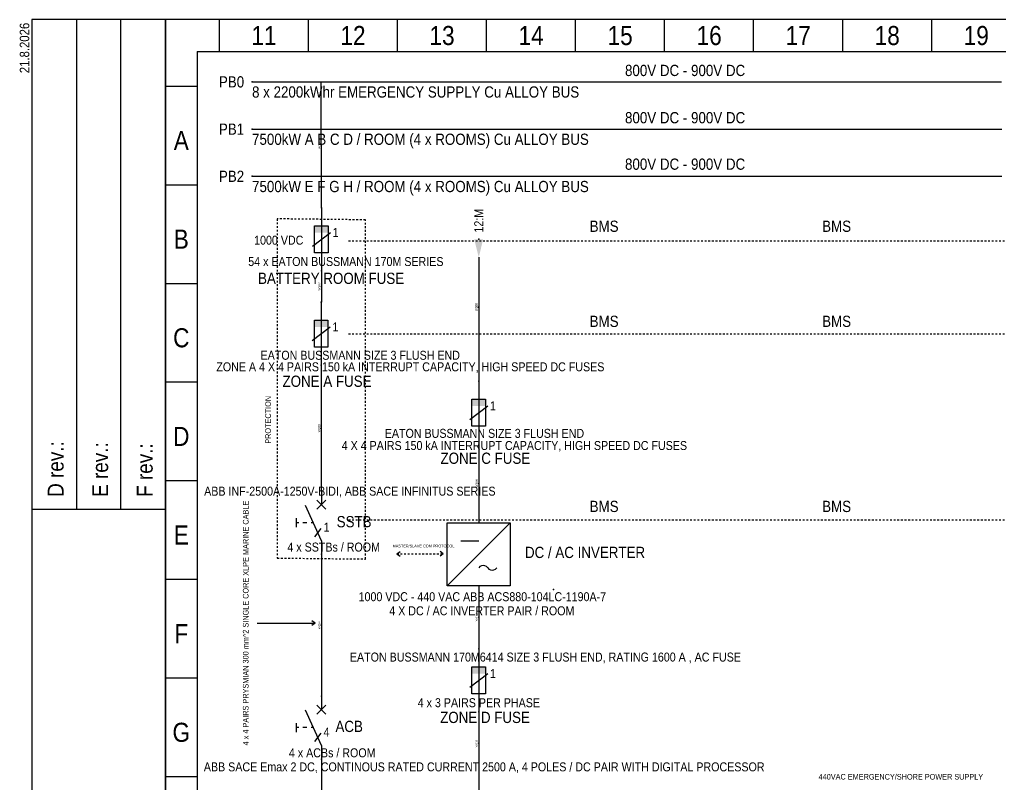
# Model space of a CAD drawing. Header units: millimetres. Extents: x -283 to 2642, y -168 to 1897.
# Drawn here: x -283 to 795, y 1057 to 1897 of the extents above; entities that cross this region are included whole.
import ezdxf
from ezdxf.enums import TextEntityAlignment as Align

# ---------------------------------------------------------------- set-up
doc = ezdxf.new("R2010")
doc.units = ezdxf.units.MM
doc.linetypes.add('DASHED', pattern=[4, 2, -2])
doc.layers.add('SLEHTI1', color=7, linetype='Continuous')
doc.styles.add('ELECTRICAL_GENERAL', font='arial.ttf', dxfattribs={"width": 0.85})
doc.styles.add('ELECTRICAL_ID', font='arial.ttf', dxfattribs={"width": 0.85})
doc.styles.add('ELECTRICAL_INTDEF1', font='segoesc.ttf', dxfattribs={"width": 0.85})
doc.styles.add('ELECTRICAL_LABEL', font='arial.ttf', dxfattribs={"width": 0.85})
doc.styles.add('ELECTRICAL_PROMPT', font='arial.ttf', dxfattribs={"width": 0.85})

# ---------------------------------------------------------------- blocks, each defined once
blk = doc.blocks.new('SPOH3V')
at = {"color": 1, "linetype": 'Continuous', "lineweight": -3}
for p, q in [((23, 297), (2, 297)), ((2, 297), (2, 2)), ((23, 2), (23, 297)), ((28, 292), (413, 292)), ((28, 292), (28, 23)), ((23, 220), (2, 220))]:
    blk.add_line(p, q, dxfattribs=at)
at = {"color": 7, "linetype": 'Continuous', "lineweight": -3}
for p, q in [((9, 297), (9, 220)), ((16, 220), (16, 297)), ((31.5, 292), (31.5, 297)), ((45.5, 292), (45.5, 297)), ((59.5, 292), (59.5, 297)), ((73.5, 292), (73.5, 297)), ((87.5, 292), (87.5, 297)), ((101.5, 292), (101.5, 297)), ((115.5, 292), (115.5, 297)), ((129.5, 292), (129.5, 297)), ((143.5, 292), (143.5, 297)), ((28, 286.5), (23, 286.5)), ((28, 271), (23, 271)), ((28, 255.5), (23, 255.5)), ((28, 240), (23, 240)), ((28, 224.5), (23, 224.5)), ((28, 209), (23, 209)), ((28, 193.5), (23, 193.5)), ((28, 178), (23, 178))]:
    blk.add_line(p, q, dxfattribs=at)
at = {"color": 2, "linetype": 'Continuous', "lineweight": -3}
for p, q in [((418, 297), (23, 297)), ((23, 297), (23, 2))]:
    blk.add_line(p, q, dxfattribs=at)
at = {"color": 7, "lineweight": -3, "style": 'ELECTRICAL_PROMPT', "width": 0.85}
for s, p in [('11', (38.5, 293)), ('12', (52.5, 293)), ('13', (66.5, 293)), ('14', (80.5, 293)), ('15', (94.5, 293)), ('16', (108.5, 293)), ('17', (122.5, 293)), ('18', (136.5, 293)), ('19', (150.5, 293)), ('A', (25.5, 276.5)), ('B', (25.5, 261)), ('C', (25.5, 245.5)), ('D', (25.5, 230)), ('E', (25.5, 214.5)), ('F', (25.5, 199)), ('G', (25.5, 183.5))]:
    blk.add_text(s, height=3, dxfattribs=at).set_placement(p, align=Align.CENTER)
for s, p in [('D rev.:', (7, 222)), ('E rev.:', (14, 222)), ('F rev.:', (21, 222))]:
    blk.add_text(s, height=2.5, rotation=90, dxfattribs=at).set_placement(p)
at = {"color": 11, "lineweight": -3, "style": 'ELECTRICAL_LABEL', "width": 0.85, "flags": 8}
blk.add_attdef('E_DRW_PRINTDATE', text='', height=1.5, rotation=90, dxfattribs=at).set_placement((1.6, 296.5), align=Align.RIGHT)
at = {"color": 7, "lineweight": -3, "style": 'ELECTRICAL_LABEL', "width": 0.85, "flags": 8}
for tag, p in [('E_DRW_REVD', (7, 247)), ('E_DRW_REVE', (14, 247)), ('E_DRW_REVF', (21, 247)), ('E_DRW_REVA', (7, 30)), ('E_DRW_REVB', (14, 30)), ('E_DRW_REVC', (21, 30))]:
    blk.add_attdef(tag, p, '', height=2, rotation=90, dxfattribs=at)
at = {"color": 11, "lineweight": -3, "style": 'ELECTRICAL_LABEL', "width": 0.85, "flags": 8}
blk.add_attdef('E_DRW_FILENAME', (1.6, 2.5), '', height=1.5, rotation=90, dxfattribs=at)
at = {"color": 1, "lineweight": -3, "style": 'ELECTRICAL_LABEL', "width": 0.85, "flags": 8}
for tag, p, height in [('E_DRW_NAME1', (206.5, 15), 3.5), ('E_DRW_OBJECTID', (323, 17), 2.5), ('E_DRW_ELPOSID', (356, 17), 2.5), ('E_DRW_JOBNUMBER', (388, 17), 2.5), ('E_DRW_NAME2', (206.5, 10), 3.5), ('E_DRW_NUMBER', (359, 5), 5), ('E_DRW_NAME3', (206.5, 5), 3.5)]:
    blk.add_attdef(tag, p, '', height=height, dxfattribs=at)
at = {"color": 7, "lineweight": -3, "width": 0.85}
for tag, p, style, flags in [('E_DRW_PLANNER', (295.54, 17), 'ELECTRICAL_LABEL', 8), ('E_DRW_DATE', (305, 17), 'ELECTRICAL_LABEL', 8), ('E_DRW_DRAWER', (295.54, 10), 'ELECTRICAL_LABEL', 8), ('E_DRW_SHEETS', (331, 10), 'ELECTRICAL_LABEL', 8), ('E_DRW_CHECKER', (295.54, 3), 'ELECTRICAL_LABEL', 8), ('$SCVIRTATIE$', (0, 0), 'ELECTRICAL_GENERAL', 9)]:
    blk.add_attdef(tag, p, '', height=2, dxfattribs=dict(at, style=style, flags=flags))
at = {"color": 7, "lineweight": -3, "style": 'ELECTRICAL_LABEL', "width": 0.85, "flags": 8}
blk.add_attdef('E_DRW_SHEET', text='', height=2, dxfattribs=at).set_placement((327, 10), align=Align.RIGHT)
at = {"color": 1, "lineweight": -3, "style": 'ELECTRICAL_LABEL', "width": 0.85, "flags": 8}
blk.add_attdef('E_DRW_GROUP', text='', height=5, dxfattribs=at).set_placement((354, 5), align=Align.RIGHT)
blk = doc.blocks.new('LTXT4')
at = {"color": 7, "linetype": 'Continuous', "lineweight": -3}
blk.add_point((0, 0), dxfattribs=at)
at = {"color": 7, "lineweight": -3, "style": 'ELECTRICAL_ID', "width": 0.85}
for tag, flags, p in [('E_OBJECTID', 9, (0, 8.75)), ('E_ELPOSID', 9, (0, 5.25)), ('E_ID', 1, (0, 1.5))]:
    blk.add_attdef(tag, text='', height=2.5, dxfattribs=dict(at, flags=flags)).set_placement(p, align=Align.CENTER)
at = {"color": 7, "lineweight": -3, "style": 'ELECTRICAL_GENERAL', "width": 0.85}
for tag, p in [('E_SYMBTXT1', (0, -2)), ('E_SYMBTXT2', (0, -5)), ('E_SYMBTXT3', (0, -8)), ('E_SYMBTXT4', (0, -11))]:
    blk.add_attdef(tag, text='', height=2, dxfattribs=at).set_placement(p, align=Align.CENTER)
at = {"color": 7, "lineweight": -3, "style": 'ELECTRICAL_GENERAL', "width": 0.85, "flags": 9}
blk.add_attdef('E_CIRCUIT', text='', height=2, dxfattribs=at).set_placement((-1, -14), align=Align.RIGHT)
blk.add_attdef('E_CIRCUITNUMBER', (1, -14), '', height=2, dxfattribs=at)
blk = doc.blocks.new('$PLINEDEVICEID$')
at = {"color": 7, "linetype": 'Continuous', "lineweight": -3}
blk.add_point((0, 0), dxfattribs=at)
at = {"color": 7, "lineweight": -3, "style": 'ELECTRICAL_ID', "width": 0.85}
for tag, flags, p in [('E_OBJECTID', 9, (-1.75, 7.5)), ('E_ELPOSID', 9, (-1.75, 3.75)), ('E_ID', 1, (-1.75, 0))]:
    blk.add_attdef(tag, text='', height=2.5, dxfattribs=dict(at, flags=flags)).set_placement(p, align=Align.MIDDLE_RIGHT)
blk = doc.blocks.new('SVAIHT2A')
at = {"color": 1, "linetype": 'Continuous', "lineweight": -3}
blk.add_point((0, 0), dxfattribs=at)
at = {"color": 1, "lineweight": -3}
blk.add_solid([(0, -4), (0.99, 0), (-0.99, 0)], dxfattribs=at)
at = {"color": 7, "lineweight": -3, "style": 'ELECTRICAL_GENERAL', "width": 0.85}
blk.add_attdef('E_CONNREF', text='', height=2, rotation=90, dxfattribs=at).set_placement((0, 1.5), align=Align.MIDDLE_LEFT)
at = {"color": 1, "lineweight": -3, "style": 'ELECTRICAL_INTDEF1', "flags": 8}
blk.add_attdef('E_DELETED', (0, 0), '', height=2.5, dxfattribs=at)
at = {"color": 7, "lineweight": -3, "style": 'ELECTRICAL_GENERAL', "width": 0.85, "flags": 8}
blk.add_attdef('E_SYMBTXT1', text='', height=2, rotation=90, dxfattribs=at).set_placement((2, 0), align=Align.TOP_RIGHT)
at = {"color": 7, "lineweight": -3, "style": 'ELECTRICAL_GENERAL', "width": 0.85, "flags": 1}
blk.add_attdef('E_THISREF', text='', height=1.5, dxfattribs=at).set_placement((0, -9), align=Align.CENTER)
blk = doc.blocks.new('IECSLD_0201')
at = {"color": 0, "linetype": 'Continuous', "lineweight": -3}
for p, q in [((0, 0), (0, -14)), ((-1.5, -10), (-1.5, -4)), ((-1.5, -4), (1.5, -4)), ((1.5, -4), (1.5, -10)), ((1.5, -10), (-1.5, -10))]:
    blk.add_line(p, q, dxfattribs=at)
at = {"color": 7, "linetype": 'Continuous', "lineweight": -3}
blk.add_line((-2, -8.5), (2, -5.5), dxfattribs=at)
at = {"color": 0, "linetype": 'Continuous', "lineweight": -3}
for p in [(0, 0), (0, -14)]:
    blk.add_point(p, dxfattribs=at)
at = {"color": 0, "lineweight": -3}
blk.add_solid([(-1.5, -5.5), (1.5, -5.5), (-1.5, -4), (1.5, -4)], dxfattribs=at)
at = {"color": 7, "lineweight": -3, "width": 0.85}
for tag, height, style, flags, p in [('E_OBJECTID', 2.5, 'ELECTRICAL_ID', 8, (-4, -1)), ('E_ELPOSID', 2.5, 'ELECTRICAL_ID', 8, (-4, -4.5)), ('E_AA', 2, 'ELECTRICAL_GENERAL', 8, (-4, -12)), ('E_OVERCURRENTPROTECTIONTYPE', 2, 'ELECTRICAL_GENERAL', 9, (-4, -15)), ('E_OVERCURRENTPROTECTION', 2, 'ELECTRICAL_GENERAL', 9, (-4, -18)), ('E_FRAMESIZE', 2, 'ELECTRICAL_GENERAL', 9, (-4, -21)), ('E_ELEC1', 2, 'ELECTRICAL_GENERAL', 8, (-4, -24)), ('E_ELEC2', 2, 'ELECTRICAL_GENERAL', 8, (-4, -27))]:
    blk.add_attdef(tag, text='', height=height, dxfattribs=dict(at, style=style, flags=flags)).set_placement(p, align=Align.RIGHT)
at = {"color": 7, "lineweight": -3, "style": 'ELECTRICAL_GENERAL', "width": 0.85, "flags": 8}
blk.add_attdef('E_PHASE', (2, -1), '', height=1.5, dxfattribs=at)
at = {"color": 7, "lineweight": -3, "style": 'ELECTRICAL_ID', "width": 0.85, "flags": 9}
blk.add_attdef('E_GROUPNUMBER', text='', height=1.5, dxfattribs=at).set_placement((-2, -1), align=Align.TOP_RIGHT)
at = {"color": 7, "lineweight": -3, "style": 'ELECTRICAL_ID', "width": 0.85}
blk.add_attdef('E_ID', text='', height=2.5, dxfattribs=at).set_placement((-4, -8), align=Align.RIGHT)
at = {"color": 7, "lineweight": -3, "style": 'ELECTRICAL_GENERAL', "width": 0.85, "flags": 8}
blk.add_attdef('E_POLES', text='', height=2, dxfattribs=at).set_placement((2.5, -5.5), align=Align.MIDDLE_LEFT)
blk = doc.blocks.new('IECSLD_0402')
at = {"color": 0, "linetype": 'Continuous', "lineweight": -3}
for p, q in [((0, 0), (0, -3)), ((0, -11), (-3.5, -3.12)), ((-5.5, -8), (-5.5, -6)), ((0, -11), (0, -14))]:
    blk.add_line(p, q, dxfattribs=at)
at = {"color": 7, "linetype": 'Continuous', "lineweight": -3}
for p, q in [((-1, -4), (1, -2)), ((-1, -2), (1, -4)), ((-5, -7), (-5.5, -7)), ((-3.2, -7), (-4.1, -7)), ((-1.78, -7), (-2.3, -7)), ((-0.13, -8.25), (-1.5, -10.09))]:
    blk.add_line(p, q, dxfattribs=at)
at = {"color": 0, "linetype": 'Continuous', "lineweight": -3}
for p in [(0, 0), (0, -14)]:
    blk.add_point(p, dxfattribs=at)
at = {"color": 7, "lineweight": -3, "width": 0.85}
for tag, height, style, flags, p in [('E_OBJECTID', 2.5, 'ELECTRICAL_ID', 8, (-7.5, -1)), ('E_ELPOSID', 2.5, 'ELECTRICAL_ID', 8, (-7.5, -4.5)), ('E_AA', 2, 'ELECTRICAL_GENERAL', 8, (-7.5, -12)), ('E_OVERCURRENTPROTECTIONTYPE', 2, 'ELECTRICAL_GENERAL', 9, (-7.5, -15)), ('E_OVERCURRENTPROTECTION', 2, 'ELECTRICAL_GENERAL', 9, (-7.5, -18)), ('E_FRAMESIZE', 2, 'ELECTRICAL_GENERAL', 9, (-7.5, -21)), ('E_ELEC1', 2, 'ELECTRICAL_GENERAL', 8, (-7.5, -24)), ('E_ELEC2', 2, 'ELECTRICAL_GENERAL', 8, (-7.5, -27))]:
    blk.add_attdef(tag, text='', height=height, dxfattribs=dict(at, style=style, flags=flags)).set_placement(p, align=Align.RIGHT)
at = {"color": 7, "lineweight": -3, "style": 'ELECTRICAL_GENERAL', "width": 0.85, "flags": 8}
blk.add_attdef('E_PHASE', (2, -1), '', height=1.5, dxfattribs=at)
at = {"color": 7, "lineweight": -3, "style": 'ELECTRICAL_ID', "width": 0.85, "flags": 9}
blk.add_attdef('E_GROUPNUMBER', text='', height=1.5, dxfattribs=at).set_placement((-2, -1), align=Align.TOP_RIGHT)
at = {"color": 7, "lineweight": -3, "style": 'ELECTRICAL_ID', "width": 0.85}
blk.add_attdef('E_ID', text='', height=2.5, dxfattribs=at).set_placement((-7.5, -8), align=Align.RIGHT)
at = {"color": 7, "lineweight": -3, "style": 'ELECTRICAL_GENERAL', "width": 0.85, "flags": 8}
blk.add_attdef('E_POLES', text='', height=2, dxfattribs=at).set_placement((0.5, -8), align=Align.MIDDLE_LEFT)
blk = doc.blocks.new('IECSLD_0710')
at = {"color": 0, "linetype": 'Continuous', "lineweight": -3}
for p, q in [((-7, 0), (7, 0)), ((-7, -14), (-7, 0)), ((-7, -14), (7, 0)), ((7, 0), (7, -14)), ((7, -14), (-7, -14))]:
    blk.add_line(p, q, dxfattribs=at)
at = {"color": 7, "linetype": 'Continuous', "lineweight": -3}
for p, q in [((-3.72, -3.73), (-4, -4)), ((-3.38, -3.56), (-3.72, -3.73)), ((-3, -3.5), (-3.38, -3.56)), ((-2.62, -3.56), (-3, -3.5)), ((-2.28, -3.73), (-2.62, -3.56)), ((-2, -4), (-2.28, -3.73)), ((-2, -4), (-1.72, -4.27)), ((-1.72, -4.27), (-1.38, -4.44)), ((-0.62, -4.44), (-0.28, -4.27)), ((-0.28, -4.27), (0, -4)), ((-1.38, -4.44), (-1, -4.5)), ((-1, -4.5), (-0.62, -4.44)), ((4, -10), (0, -10))]:
    blk.add_line(p, q, dxfattribs=at)
at = {"color": 0, "linetype": 'Continuous', "lineweight": -3}
for p in [(0, 0), (0, -14)]:
    blk.add_point(p, dxfattribs=at)
at = {"color": 7, "lineweight": -3, "width": 0.85, "flags": 8}
for tag, height, style, p in [('E_OBJECTID', 2.5, 'ELECTRICAL_ID', (-9, -1)), ('E_ELPOSID', 2.5, 'ELECTRICAL_ID', (-9, -4.5)), ('E_ELEC1', 2, 'ELECTRICAL_GENERAL', (-9, -12)), ('E_ELEC2', 2, 'ELECTRICAL_GENERAL', (-9, -15))]:
    blk.add_attdef(tag, text='', height=height, dxfattribs=dict(at, style=style)).set_placement(p, align=Align.RIGHT)
at = {"color": 7, "lineweight": -3, "style": 'ELECTRICAL_ID', "width": 0.85}
blk.add_attdef('E_ID', text='', height=2.5, dxfattribs=at).set_placement((-9, -8), align=Align.RIGHT)
blk = doc.blocks.new('KAAPELIN1')
at = {"color": 7, "linetype": 'ByBlock', "lineweight": -3}
blk.add_point((0, 0), dxfattribs=at)
at = {"color": 7, "lineweight": -3, "width": 0.85}
for tag, height, style, p in [('E_ID', 2.5, 'ELECTRICAL_ID', (0, 1)), ('E_TYPE', 2, 'ELECTRICAL_GENERAL', (0, -3))]:
    blk.add_attdef(tag, text='', height=height, dxfattribs=dict(at, style=style)).set_placement(p, align=Align.CENTER)
at = {"color": 7, "lineweight": -3, "style": 'ELECTRICAL_GENERAL', "width": 0.85}
for tag, flags, p in [('E_FROM_LOCATION', 1, (0, -6)), ('E_TO_LOCATION', 1, (0, -12)), ('E_FROM_ID', 1, (0, -9)), ('E_REMARKS', 1, (0, -21)), ('E_LENGTH', 1, (0, -18)), ('E_TO_ID', 1, (0, -15)), ('E_INSTALLER', 9, (0, -33)), ('E_SUPPLIER', 9, (0, -30)), ('E_CLASS', 1, (0, -27)), ('E_ITEM', 1, (0, -24)), ('E_VOLTAGE', 9, (0, -36))]:
    blk.add_attdef(tag, text='', height=2, dxfattribs=dict(at, flags=flags)).set_placement(p, align=Align.CENTER)

msp = doc.modelspace()

# ---------------------------------------------------------------- linework, layer by layer
at = {"layer": 'SLEHTI1', "color": 4, "linetype": 'DASHED', "lineweight": -3}
for p, q in [((79.1, 1653.6), (851.8, 1653.6)), ((79.1, 1551.3), (851.8, 1551.3)), ((79.1, 1346.6), (906.8, 1346.6)), ((132.3, 1309.3), (183.3, 1309.3))]:
    msp.add_line(p, q, dxfattribs=at)
at = {"layer": 'SLEHTI1', "color": 4, "linetype": 'Continuous', "lineweight": -3}
for p, q in [((132.3, 1309.3), (135.8, 1311.9)), ((132.3, 1309.3), (135.8, 1306.6)), ((183.3, 1309.3), (179.8, 1311.9)), ((183.3, 1309.3), (179.8, 1306.6))]:
    msp.add_line(p, q, dxfattribs=at)
at = {"layer": 'SLEHTI1', "color": 1, "linetype": 'Continuous', "lineweight": -3}
for p, q in [((-21.6, 1232.9), (42.3, 1232.9)), ((42.3, 1232.9), (38.8, 1235.5)), ((42.3, 1232.9), (38.8, 1230.3))]:
    msp.add_line(p, q, dxfattribs=at)
at = {"layer": 'SLEHTI1', "color": 3, "linetype": 'Continuous', "lineweight": -3}
for points in [[(-27.3, 1828.4), (-24.6, 1828.4), (-21.1, 1828.4), (-17.6, 1828.4), (-14.1, 1828.4), (-10.6, 1828.4), (-9.9, 1828.4), (-7.1, 1828.4), (-3.6, 1828.4), (-0.1, 1828.4), (3.4, 1828.4), (6.9, 1828.4), (7.4, 1828.4), (10.4, 1828.4), (13.9, 1828.4), (17.4, 1828.4), (20.9, 1828.4), (24.4, 1828.4), (24.7, 1828.4), (27.9, 1828.4), (31.4, 1828.4), (34.9, 1828.4), (38.4, 1828.4), (41.9, 1828.4), (42, 1828.4), (45.4, 1828.4), (48.9, 1828.4), (52.4, 1828.4), (55.9, 1828.4), (59.4, 1828.4), (59.4, 1828.4), (62.9, 1828.4), (66.4, 1828.4), (69.9, 1828.4), (73.4, 1828.4), (76.7, 1828.4), (76.9, 1828.4), (80.4, 1828.4), (83.9, 1828.4), (87.4, 1828.4), (90.9, 1828.4), (94, 1828.4), (94.4, 1828.4), (97.9, 1828.4), (101.4, 1828.4), (104.9, 1828.4), (108.4, 1828.4), (111.3, 1828.4), (111.9, 1828.4), (115.4, 1828.4), (118.9, 1828.4), (122.4, 1828.4), (125.9, 1828.4), (128.6, 1828.4), (129.4, 1828.4), (132.9, 1828.4), (136.4, 1828.4), (139.9, 1828.4), (143.4, 1828.4), (146, 1828.4), (146.9, 1828.4), (150.4, 1828.4), (153.9, 1828.4), (157.4, 1828.4), (160.9, 1828.4), (163.3, 1828.4), (164.4, 1828.4), (167.9, 1828.4), (171.4, 1828.4), (174.9, 1828.4), (178.4, 1828.4), (180.6, 1828.4), (181.9, 1828.4), (185.4, 1828.4), (188.9, 1828.4), (192.4, 1828.4), (195.9, 1828.4), (197.9, 1828.4), (199.4, 1828.4), (202.9, 1828.4), (206.4, 1828.4), (209.9, 1828.4), (213.4, 1828.4), (215.3, 1828.4), (216.9, 1828.4), (220.4, 1828.4), (223.9, 1828.4), (227.4, 1828.4), (230.9, 1828.4), (232.6, 1828.4), (234.4, 1828.4), (237.9, 1828.4), (241.4, 1828.4), (244.9, 1828.4), (248.4, 1828.4), (249.9, 1828.4), (251.9, 1828.4), (255.4, 1828.4), (258.9, 1828.4), (262.4, 1828.4), (265.9, 1828.4), (267.2, 1828.4), (269.4, 1828.4), (272.9, 1828.4), (276.4, 1828.4), (279.9, 1828.4), (283.4, 1828.4), (284.6, 1828.4), (286.9, 1828.4), (290.4, 1828.4), (293.9, 1828.4), (297.4, 1828.4), (300.9, 1828.4), (301.9, 1828.4), (304.4, 1828.4), (307.9, 1828.4), (311.4, 1828.4), (314.9, 1828.4), (318.4, 1828.4), (319.2, 1828.4), (321.9, 1828.4), (325.4, 1828.4), (328.9, 1828.4), (332.4, 1828.4), (335.9, 1828.4), (336.5, 1828.4), (339.4, 1828.4), (342.9, 1828.4), (346.4, 1828.4), (349.9, 1828.4), (353.4, 1828.4), (353.9, 1828.4), (356.9, 1828.4), (360.4, 1828.4), (363.9, 1828.4), (367.4, 1828.4), (370.9, 1828.4), (371.2, 1828.4), (374.4, 1828.4), (377.9, 1828.4), (381.4, 1828.4), (384.9, 1828.4), (388.4, 1828.4), (388.5, 1828.4), (391.9, 1828.4), (395.4, 1828.4), (398.9, 1828.4), (402.4, 1828.4), (405.8, 1828.4), (405.9, 1828.4), (409.4, 1828.4), (412.9, 1828.4), (416.4, 1828.4), (419.9, 1828.4), (423.2, 1828.4), (423.4, 1828.4), (426.9, 1828.4), (430.4, 1828.4), (433.9, 1828.4), (437.4, 1828.4), (440.5, 1828.4), (440.9, 1828.4), (444.4, 1828.4), (447.9, 1828.4), (451.4, 1828.4), (454.9, 1828.4), (457.8, 1828.4), (458.4, 1828.4), (461.9, 1828.4), (465.4, 1828.4), (468.9, 1828.4), (472.4, 1828.4), (475.1, 1828.4), (475.9, 1828.4), (479.4, 1828.4), (482.9, 1828.4), (486.4, 1828.4), (489.9, 1828.4), (492.5, 1828.4), (493.4, 1828.4), (496.9, 1828.4), (500.4, 1828.4), (503.9, 1828.4), (507.4, 1828.4), (509.8, 1828.4), (510.9, 1828.4), (514.4, 1828.4), (517.9, 1828.4), (521.4, 1828.4), (524.9, 1828.4), (527.1, 1828.4), (528.4, 1828.4), (531.9, 1828.4), (535.4, 1828.4), (538.9, 1828.4), (542.4, 1828.4), (544.4, 1828.4), (545.9, 1828.4), (549.4, 1828.4), (552.9, 1828.4), (556.4, 1828.4), (559.9, 1828.4), (561.7, 1828.4), (563.4, 1828.4), (566.9, 1828.4), (570.4, 1828.4), (573.9, 1828.4), (577.4, 1828.4), (579.1, 1828.4), (580.9, 1828.4), (584.4, 1828.4), (587.9, 1828.4), (591.4, 1828.4), (594.9, 1828.4), (596.4, 1828.4), (598.4, 1828.4), (601.9, 1828.4), (605.4, 1828.4), (608.9, 1828.4), (612.4, 1828.4), (613.7, 1828.4), (615.9, 1828.4), (619.4, 1828.4), (622.9, 1828.4), (626.4, 1828.4), (629.9, 1828.4), (631, 1828.4), (633.4, 1828.4), (636.9, 1828.4), (640.4, 1828.4), (643.9, 1828.4), (647.4, 1828.4), (648.4, 1828.4), (650.9, 1828.4), (654.4, 1828.4), (657.9, 1828.4), (661.4, 1828.4), (664.9, 1828.4), (665.7, 1828.4), (668.4, 1828.4), (671.9, 1828.4), (675.4, 1828.4), (678.9, 1828.4), (682.4, 1828.4), (683, 1828.4), (685.9, 1828.4), (689.4, 1828.4), (692.9, 1828.4), (696.4, 1828.4), (699.9, 1828.4), (700.3, 1828.4), (703.4, 1828.4), (706.9, 1828.4), (710.4, 1828.4), (713.9, 1828.4), (717.4, 1828.4), (717.7, 1828.4), (720.9, 1828.4), (724.4, 1828.4), (727.9, 1828.4), (731.4, 1828.4), (734.9, 1828.4), (735, 1828.4), (738.4, 1828.4), (741.9, 1828.4), (745.4, 1828.4), (748.9, 1828.4), (752.3, 1828.4), (752.4, 1828.4), (755.9, 1828.4), (759.4, 1828.4), (762.9, 1828.4), (766.4, 1828.4), (769.6, 1828.4), (769.9, 1828.4), (773.4, 1828.4), (776.9, 1828.4), (780.4, 1828.4), (783.9, 1828.4), (787, 1828.4), (787.4, 1828.4), (790.9, 1828.4), (794.4, 1828.4), (797.9, 1828.4)], [(-27.1, 1776.5), (-24.5, 1776.5), (-21, 1776.5), (-17.5, 1776.5), (-14, 1776.5), (-10.5, 1776.5), (-9.8, 1776.5), (-7, 1776.5), (-3.5, 1776.5), (0, 1776.5), (3.5, 1776.5), (7, 1776.5), (7.5, 1776.5), (10.5, 1776.5), (14, 1776.5), (17.5, 1776.5), (21, 1776.5), (24.5, 1776.5), (24.8, 1776.5), (28, 1776.5), (31.5, 1776.5), (35, 1776.5), (38.5, 1776.5), (42, 1776.5), (42.2, 1776.5), (45.5, 1776.5), (49, 1776.5), (52.5, 1776.5), (56, 1776.5), (59.5, 1776.5), (59.5, 1776.5), (63, 1776.5), (66.5, 1776.5), (70, 1776.5), (73.5, 1776.5), (76.8, 1776.5), (77, 1776.5), (80.5, 1776.5), (84, 1776.5), (87.5, 1776.5), (91, 1776.5), (94.1, 1776.5), (94.5, 1776.5), (98, 1776.5), (101.5, 1776.5), (105, 1776.5), (108.5, 1776.5), (111.5, 1776.5), (112, 1776.5), (115.5, 1776.5), (119, 1776.5), (122.5, 1776.5), (126, 1776.5), (128.8, 1776.5), (129.5, 1776.5), (133, 1776.5), (136.5, 1776.5), (140, 1776.5), (143.5, 1776.5), (146.1, 1776.5), (147, 1776.5), (150.5, 1776.5), (154, 1776.5), (157.5, 1776.5), (161, 1776.5), (163.4, 1776.5), (164.5, 1776.5), (168, 1776.5), (171.5, 1776.5), (175, 1776.5), (178.5, 1776.5), (180.8, 1776.5), (182, 1776.5), (185.5, 1776.5), (189, 1776.5), (192.5, 1776.5), (196, 1776.5), (198.1, 1776.5), (199.5, 1776.5), (203, 1776.5), (206.5, 1776.5), (210, 1776.5), (213.5, 1776.5), (215.4, 1776.5), (217, 1776.5), (220.5, 1776.5), (224, 1776.5), (227.5, 1776.5), (231, 1776.5), (232.7, 1776.5), (234.5, 1776.5), (238, 1776.5), (241.5, 1776.5), (245, 1776.5), (248.5, 1776.5), (250, 1776.5), (252, 1776.5), (255.5, 1776.5), (259, 1776.5), (262.5, 1776.5), (266, 1776.5), (267.4, 1776.5), (269.5, 1776.5), (273, 1776.5), (276.5, 1776.5), (280, 1776.5), (283.5, 1776.5), (284.7, 1776.5), (287, 1776.5), (290.5, 1776.5), (294, 1776.5), (297.5, 1776.5), (301, 1776.5), (302, 1776.5), (304.5, 1776.5), (308, 1776.5), (311.5, 1776.5), (315, 1776.5), (318.5, 1776.5), (319.3, 1776.5), (322, 1776.5), (325.5, 1776.5), (329, 1776.5), (332.5, 1776.5), (336, 1776.5), (336.7, 1776.5), (339.5, 1776.5), (343, 1776.5), (346.5, 1776.5), (350, 1776.5), (353.5, 1776.5), (354, 1776.5), (357, 1776.5), (360.5, 1776.5), (364, 1776.5), (367.5, 1776.5), (371, 1776.5), (371.3, 1776.5), (374.5, 1776.5), (378, 1776.5), (381.5, 1776.5), (385, 1776.5), (388.5, 1776.5), (388.6, 1776.5), (392, 1776.5), (395.5, 1776.5), (399, 1776.5), (402.5, 1776.5), (406, 1776.5), (406, 1776.5), (409.5, 1776.5), (413, 1776.5), (416.5, 1776.5), (420, 1776.5), (423.3, 1776.5), (423.5, 1776.5), (427, 1776.5), (430.5, 1776.5), (434, 1776.5), (437.5, 1776.5), (440.6, 1776.5), (441, 1776.5), (444.5, 1776.5), (448, 1776.5), (451.5, 1776.5), (455, 1776.5), (457.9, 1776.5), (458.5, 1776.5), (462, 1776.5), (465.5, 1776.5), (469, 1776.5), (472.5, 1776.5), (475.3, 1776.5), (476, 1776.5), (479.5, 1776.5), (483, 1776.5), (486.5, 1776.5), (490, 1776.5), (492.6, 1776.5), (493.5, 1776.5), (497, 1776.5), (500.5, 1776.5), (504, 1776.5), (507.5, 1776.5), (509.9, 1776.5), (511, 1776.5), (514.5, 1776.5), (518, 1776.5), (521.5, 1776.5), (525, 1776.5), (527.2, 1776.5), (528.5, 1776.5), (532, 1776.5), (535.5, 1776.5), (539, 1776.5), (542.5, 1776.5), (544.6, 1776.5), (546, 1776.5), (549.5, 1776.5), (553, 1776.5), (556.5, 1776.5), (560, 1776.5), (561.9, 1776.5), (563.5, 1776.5), (567, 1776.5), (570.5, 1776.5), (574, 1776.5), (577.5, 1776.5), (579.2, 1776.5), (581, 1776.5), (584.5, 1776.5), (588, 1776.5), (591.5, 1776.5), (595, 1776.5), (596.5, 1776.5), (598.5, 1776.5), (602, 1776.5), (605.5, 1776.5), (609, 1776.5), (612.5, 1776.5), (613.9, 1776.5), (616, 1776.5), (619.5, 1776.5), (623, 1776.5), (626.5, 1776.5), (630, 1776.5), (631.2, 1776.5), (633.5, 1776.5), (637, 1776.5), (640.5, 1776.5), (644, 1776.5), (647.5, 1776.5), (648.5, 1776.5), (651, 1776.5), (654.5, 1776.5), (658, 1776.5), (661.5, 1776.5), (665, 1776.5), (665.8, 1776.5), (668.5, 1776.5), (672, 1776.5), (675.5, 1776.5), (679, 1776.5), (682.5, 1776.5), (683.2, 1776.5), (686, 1776.5), (689.5, 1776.5), (693, 1776.5), (696.5, 1776.5), (700, 1776.5), (700.5, 1776.5), (703.5, 1776.5), (707, 1776.5), (710.5, 1776.5), (714, 1776.5), (717.5, 1776.5), (717.8, 1776.5), (721, 1776.5), (724.5, 1776.5), (728, 1776.5), (731.5, 1776.5), (735, 1776.5), (735.1, 1776.5), (738.5, 1776.5), (742, 1776.5), (745.5, 1776.5), (749, 1776.5), (752.4, 1776.5), (752.5, 1776.5), (756, 1776.5), (759.5, 1776.5), (763, 1776.5), (766.5, 1776.5), (769.8, 1776.5), (770, 1776.5), (773.5, 1776.5), (777, 1776.5), (780.5, 1776.5), (784, 1776.5), (787.1, 1776.5), (787.5, 1776.5), (791, 1776.5), (794.5, 1776.5), (798, 1776.5)], [(-27.1, 1724.6), (-24.5, 1724.6), (-21, 1724.6), (-17.5, 1724.6), (-14, 1724.6), (-10.5, 1724.6), (-9.8, 1724.6), (-7, 1724.6), (-3.5, 1724.6), (0, 1724.6), (3.5, 1724.6), (7, 1724.6), (7.5, 1724.6), (10.5, 1724.6), (14, 1724.6), (17.5, 1724.6), (21, 1724.6), (24.5, 1724.6), (24.8, 1724.6), (28, 1724.6), (31.5, 1724.6), (35, 1724.6), (38.5, 1724.6), (42, 1724.6), (42.2, 1724.6), (45.5, 1724.6), (49, 1724.6), (52.5, 1724.6), (56, 1724.6), (59.5, 1724.6), (59.5, 1724.6), (63, 1724.6), (66.5, 1724.6), (70, 1724.6), (73.5, 1724.6), (76.8, 1724.6), (77, 1724.6), (80.5, 1724.6), (84, 1724.6), (87.5, 1724.6), (91, 1724.6), (94.1, 1724.6), (94.5, 1724.6), (98, 1724.6), (101.5, 1724.6), (105, 1724.6), (108.5, 1724.6), (111.5, 1724.6), (112, 1724.6), (115.5, 1724.6), (119, 1724.6), (122.5, 1724.6), (126, 1724.6), (128.8, 1724.6), (129.5, 1724.6), (133, 1724.6), (136.5, 1724.6), (140, 1724.6), (143.5, 1724.6), (146.1, 1724.6), (147, 1724.6), (150.5, 1724.6), (154, 1724.6), (157.5, 1724.6), (161, 1724.6), (163.4, 1724.6), (164.5, 1724.6), (168, 1724.6), (171.5, 1724.6), (175, 1724.6), (178.5, 1724.6), (180.8, 1724.6), (182, 1724.6), (185.5, 1724.6), (189, 1724.6), (192.5, 1724.6), (196, 1724.6), (198.1, 1724.6), (199.5, 1724.6), (203, 1724.6), (206.5, 1724.6), (210, 1724.6), (213.5, 1724.6), (215.4, 1724.6), (217, 1724.6), (220.5, 1724.6), (224, 1724.6), (227.5, 1724.6), (231, 1724.6), (232.7, 1724.6), (234.5, 1724.6), (238, 1724.6), (241.5, 1724.6), (245, 1724.6), (248.5, 1724.6), (250, 1724.6), (252, 1724.6), (255.5, 1724.6), (259, 1724.6), (262.5, 1724.6), (266, 1724.6), (267.4, 1724.6), (269.5, 1724.6), (273, 1724.6), (276.5, 1724.6), (280, 1724.6), (283.5, 1724.6), (284.7, 1724.6), (287, 1724.6), (290.5, 1724.6), (294, 1724.6), (297.5, 1724.6), (301, 1724.6), (302, 1724.6), (304.5, 1724.6), (308, 1724.6), (311.5, 1724.6), (315, 1724.6), (318.5, 1724.6), (319.3, 1724.6), (322, 1724.6), (325.5, 1724.6), (329, 1724.6), (332.5, 1724.6), (336, 1724.6), (336.7, 1724.6), (339.5, 1724.6), (343, 1724.6), (346.5, 1724.6), (350, 1724.6), (353.5, 1724.6), (354, 1724.6), (357, 1724.6), (360.5, 1724.6), (364, 1724.6), (367.5, 1724.6), (371, 1724.6), (371.3, 1724.6), (374.5, 1724.6), (378, 1724.6), (381.5, 1724.6), (385, 1724.6), (388.5, 1724.6), (388.6, 1724.6), (392, 1724.6), (395.5, 1724.6), (399, 1724.6), (402.5, 1724.6), (406, 1724.6), (406, 1724.6), (409.5, 1724.6), (413, 1724.6), (416.5, 1724.6), (420, 1724.6), (423.3, 1724.6), (423.5, 1724.6), (427, 1724.6), (430.5, 1724.6), (434, 1724.6), (437.5, 1724.6), (440.6, 1724.6), (441, 1724.6), (444.5, 1724.6), (448, 1724.6), (451.5, 1724.6), (455, 1724.6), (457.9, 1724.6), (458.5, 1724.6), (462, 1724.6), (465.5, 1724.6), (469, 1724.6), (472.5, 1724.6), (475.3, 1724.6), (476, 1724.6), (479.5, 1724.6), (483, 1724.6), (486.5, 1724.6), (490, 1724.6), (492.6, 1724.6), (493.5, 1724.6), (497, 1724.6), (500.5, 1724.6), (504, 1724.6), (507.5, 1724.6), (509.9, 1724.6), (511, 1724.6), (514.5, 1724.6), (518, 1724.6), (521.5, 1724.6), (525, 1724.6), (527.2, 1724.6), (528.5, 1724.6), (532, 1724.6), (535.5, 1724.6), (539, 1724.6), (542.5, 1724.6), (544.6, 1724.6), (546, 1724.6), (549.5, 1724.6), (553, 1724.6), (556.5, 1724.6), (560, 1724.6), (561.9, 1724.6), (563.5, 1724.6), (567, 1724.6), (570.5, 1724.6), (574, 1724.6), (577.5, 1724.6), (579.2, 1724.6), (581, 1724.6), (584.5, 1724.6), (588, 1724.6), (591.5, 1724.6), (595, 1724.6), (596.5, 1724.6), (598.5, 1724.6), (602, 1724.6), (605.5, 1724.6), (609, 1724.6), (612.5, 1724.6), (613.9, 1724.6), (616, 1724.6), (619.5, 1724.6), (623, 1724.6), (626.5, 1724.6), (630, 1724.6), (631.2, 1724.6), (633.5, 1724.6), (637, 1724.6), (640.5, 1724.6), (644, 1724.6), (647.5, 1724.6), (648.5, 1724.6), (651, 1724.6), (654.5, 1724.6), (658, 1724.6), (661.5, 1724.6), (665, 1724.6), (665.8, 1724.6), (668.5, 1724.6), (672, 1724.6), (675.5, 1724.6), (679, 1724.6), (682.5, 1724.6), (683.2, 1724.6), (686, 1724.6), (689.5, 1724.6), (693, 1724.6), (696.5, 1724.6), (700, 1724.6), (700.5, 1724.6), (703.5, 1724.6), (707, 1724.6), (710.5, 1724.6), (714, 1724.6), (717.5, 1724.6), (717.8, 1724.6), (721, 1724.6), (724.5, 1724.6), (728, 1724.6), (731.5, 1724.6), (735, 1724.6), (735.1, 1724.6), (738.5, 1724.6), (742, 1724.6), (745.5, 1724.6), (749, 1724.6), (752.4, 1724.6), (752.5, 1724.6), (756, 1724.6), (759.5, 1724.6), (763, 1724.6), (766.5, 1724.6), (769.8, 1724.6), (770, 1724.6), (773.5, 1724.6), (777, 1724.6), (780.5, 1724.6), (784, 1724.6), (787.1, 1724.6), (787.5, 1724.6), (791, 1724.6), (794.5, 1724.6), (798, 1724.6)]]:
    msp.add_lwpolyline(points, dxfattribs=at)
at = {"layer": 'SLEHTI1', "color": 1, "linetype": 'Continuous', "lineweight": -3}
for points in [[(49.2, 1689.9), (49, 1828.5), (49, 1828.5)], [(222.4, 1635.5), (222.4, 1499.3)], [(49.2, 1620.6), (49.2, 1586.2), (49, 1586.2)], [(49, 1516.9), (49, 1378.1), (49.2, 1378.1)], [(222.4, 1430), (222.4, 1343.4)], [(49.2, 1308.8), (49.2, 1152.9)], [(49.2, 1083.6), (49.2, 962.3)]]:
    msp.add_lwpolyline(points, dxfattribs=at)
at = {"layer": 'SLEHTI1', "color": 6, "linetype": 'DASHED', "lineweight": -3}
msp.add_lwpolyline([(0.7, 1677.8), (0.7, 1304.7), (97.6, 1303.6), (97.6, 1676.7)], close=True, dxfattribs=at)
at = {"layer": 'SLEHTI1', "color": 52, "linetype": 'Continuous', "lineweight": -3}
for points in [[(222.4, 1274.1), (222.4, 1204.8)], [(222.4, 1135.5), (222.4, 997)]]:
    msp.add_lwpolyline(points, dxfattribs=at)

# ---------------------------------------------------------------- block references
at = {"layer": 'SLEHTI1', "color": 1, "linetype": 'Continuous', "lineweight": -3}
ref = msp.add_blockref('SPOH3V', (-283.5, -182), dxfattribs=dict(at, xscale=7, yscale=7, zscale=7))
ref.add_attrib('E_DRW_PRINTDATE', '21.8.2026', dxfattribs={"layer": '0', "color": 11, "lineweight": -3, "height": 10.5, "rotation": 90, "style": 'ELECTRICAL_LABEL', "width": 0.85}).set_placement((-272.3, 1893.5), align=Align.RIGHT)
at = {"layer": 'SLEHTI1', "color": 3, "linetype": 'Continuous', "lineweight": -3}
ref = msp.add_blockref('$PLINEDEVICEID$', (-27.1, 1828.5), dxfattribs=dict(at, xscale=4.949747468305833, yscale=4.949747468305833, zscale=4.949747468305833))
ref.add_attrib('E_ID', 'PB0', dxfattribs={"layer": '0', "color": 7, "lineweight": -3, "height": 12.37, "style": 'ELECTRICAL_ID', "width": 0.85}).set_placement((-35.8, 1828.5), align=Align.MIDDLE_RIGHT)
ref = msp.add_blockref('$PLINEDEVICEID$', (-27.1, 1776.5), dxfattribs=dict(at, xscale=4.949747468305833, yscale=4.949747468305833, zscale=4.949747468305833))
ref.add_attrib('E_ID', 'PB1', dxfattribs={"layer": '0', "color": 7, "lineweight": -3, "height": 12.37, "style": 'ELECTRICAL_ID', "width": 0.85}).set_placement((-35.8, 1776.5), align=Align.MIDDLE_RIGHT)
at = {"layer": 'SLEHTI1', "color": 1, "linetype": 'Continuous', "lineweight": -3}
for p, rotation, values in [((49.2, 1759.2), 90, {'E_ID': 'W301'}), ((49.2, 1603.4), 90, {'E_ID': 'W302'}), ((222.1, 1580.7), 90.00910338981058, {'E_ID': 'W308'}), ((49, 1447.5), 90, {'E_ID': 'W303'}), ((222.4, 1386.7), 89.98360931423437, {'E_ID': 'W309'}), ((222.4, 1239.5), 90, {'E_ID': 'W310'}), ((49.2, 1230.8), 90, {'E_ID': 'W304'}), ((222.4, 1100.9), 90, {'E_ID': 'W311'})]:
    msp.add_blockref('KAAPELIN1', p, dxfattribs=dict(at, rotation=rotation)).add_auto_attribs(values)
at = {"layer": 'SLEHTI1', "color": 3, "linetype": 'Continuous', "lineweight": -3}
ref = msp.add_blockref('$PLINEDEVICEID$', (-27.1, 1724.6), dxfattribs=dict(at, xscale=4.949747468305833, yscale=4.949747468305833, zscale=4.949747468305833))
ref.add_attrib('E_ID', 'PB2', dxfattribs={"layer": '0', "color": 7, "lineweight": -3, "height": 12.37, "style": 'ELECTRICAL_ID', "width": 0.85}).set_placement((-35.8, 1724.6), align=Align.MIDDLE_RIGHT)
at = {"layer": 'SLEHTI1', "color": 1, "linetype": 'Continuous', "lineweight": -3}
ref = msp.add_blockref('IECSLD_0201', (49.2, 1689.9), dxfattribs=dict(at, xscale=4.949747468305833, yscale=4.949747468305833, zscale=4.949747468305833))
ref.add_attrib('E_ID', 'BATTERY ROOM FUSE', dxfattribs={"layer": '0', "color": 7, "lineweight": -3, "height": 12.374, "style": 'ELECTRICAL_ID', "width": 0.85}).set_placement((140.3, 1606.2), align=Align.RIGHT)
ref.add_attrib('E_ELEC1', '54 x EATON BUSSMANN 170M SERIES', dxfattribs={"layer": '0', "color": 7, "lineweight": -3, "height": 9.899, "style": 'ELECTRICAL_GENERAL', "width": 0.85}).set_placement((183.6, 1625.9), align=Align.RIGHT)
ref.add_attrib('E_ELEC2', '1000 VDC', dxfattribs={"layer": '0', "color": 7, "lineweight": -3, "height": 9.9, "style": 'ELECTRICAL_GENERAL', "width": 0.85}).set_placement((29.4, 1649.4), align=Align.RIGHT)
ref.add_attrib('E_POLES', '1', dxfattribs={"layer": '0', "color": 7, "lineweight": -3, "height": 9.9, "style": 'ELECTRICAL_GENERAL', "width": 0.85}).set_placement((61.5, 1662.7), align=Align.MIDDLE_LEFT)
at = {"layer": 'SLEHTI1', "color": 1, "linetype": 'Continuous', "lineweight": -3, "xscale": 4.949747468305833, "yscale": 4.949747468305833, "zscale": 4.949747468305833}
msp.add_blockref('SVAIHT2A', (222.4, 1655.3), dxfattribs=at).add_auto_attribs({'E_CONNREF': '12:M'})
at = {"layer": 'SLEHTI1', "color": 1, "linetype": 'Continuous', "lineweight": -3}
ref = msp.add_blockref('IECSLD_0201', (49, 1586.2), dxfattribs=dict(at, xscale=4.949747468305833, yscale=4.949747468305833, zscale=4.949747468305833))
ref.add_attrib('E_ID', 'ZONE A FUSE', dxfattribs={"layer": '0', "color": 7, "lineweight": -3, "height": 12.374, "style": 'ELECTRICAL_ID', "width": 0.85}).set_placement((104.4, 1493), align=Align.RIGHT)
ref.add_attrib('E_ELEC1', 'EATON BUSSMANN SIZE 3 FLUSH END', dxfattribs={"layer": '0', "color": 7, "lineweight": -3, "height": 9.899, "style": 'ELECTRICAL_GENERAL', "width": 0.85}).set_placement((201.7, 1522.8), align=Align.RIGHT)
ref.add_attrib('E_ELEC2', 'ZONE A 4 X 4 PAIRS 150 kA INTERRUPT CAPACITY, HIGH SPEED DC FUSES', dxfattribs={"layer": '0', "color": 7, "lineweight": -3, "height": 9.899, "style": 'ELECTRICAL_GENERAL', "width": 0.85}).set_placement((360.7, 1510.1), align=Align.RIGHT)
ref.add_attrib('E_POLES', '1', dxfattribs={"layer": '0', "color": 7, "lineweight": -3, "height": 9.9, "style": 'ELECTRICAL_GENERAL', "width": 0.85}).set_placement((61.4, 1558.9), align=Align.MIDDLE_LEFT)
ref = msp.add_blockref('IECSLD_0201', (222.4, 1499.3), dxfattribs=dict(at, xscale=4.949747468305833, yscale=4.949747468305833, zscale=4.949747468305833))
ref.add_attrib('E_ID', 'ZONE C FUSE', dxfattribs={"layer": '0', "color": 7, "lineweight": -3, "height": 12.374, "style": 'ELECTRICAL_ID', "width": 0.85}).set_placement((279.1, 1408.3), align=Align.RIGHT)
ref.add_attrib('E_ELEC1', 'EATON BUSSMANN SIZE 3 FLUSH END', dxfattribs={"layer": '0', "color": 7, "lineweight": -3, "height": 9.899, "style": 'ELECTRICAL_GENERAL', "width": 0.85}).set_placement((338.4, 1436.9), align=Align.RIGHT)
ref.add_attrib('E_ELEC2', '4 X 4 PAIRS 150 kA INTERRUPT CAPACITY, HIGH SPEED DC FUSES', dxfattribs={"layer": '0', "color": 7, "lineweight": -3, "height": 9.899, "style": 'ELECTRICAL_GENERAL', "width": 0.85}).set_placement((451.7, 1423.5), align=Align.RIGHT)
ref.add_attrib('E_POLES', '1', dxfattribs={"layer": '0', "color": 7, "lineweight": -3, "height": 9.9, "style": 'ELECTRICAL_GENERAL', "width": 0.85}).set_placement((234.8, 1472.1), align=Align.MIDDLE_LEFT)
ref = msp.add_blockref('IECSLD_0402', (49.2, 1378.1), dxfattribs=dict(at, xscale=4.949747468305833, yscale=4.949747468305833, zscale=4.949747468305833))
ref.add_attrib('E_ID', 'SSTB', dxfattribs={"layer": '0', "color": 7, "lineweight": -3, "height": 12.37, "style": 'ELECTRICAL_ID', "width": 0.85}).set_placement((104.4, 1338.5), align=Align.RIGHT)
ref.add_attrib('E_ELEC1', '4 x SSTBs / ROOM', dxfattribs={"layer": '0', "color": 7, "lineweight": -3, "height": 9.899, "style": 'ELECTRICAL_GENERAL', "width": 0.85}).set_placement((113.7, 1311.8), align=Align.RIGHT)
ref.add_attrib('E_ELEC2', 'ABB INF-2500A-1250V-BIDI, ABB SACE INFINITUS SERIES', dxfattribs={"layer": '0', "color": 7, "lineweight": -3, "height": 9.899, "style": 'ELECTRICAL_GENERAL', "width": 0.85}).set_placement((240.9, 1373.3), align=Align.RIGHT)
ref.add_attrib('E_POLES', '1', dxfattribs={"layer": '0', "color": 7, "lineweight": -3, "height": 9.9, "style": 'ELECTRICAL_GENERAL', "width": 0.85}).set_placement((51.6, 1338.5), align=Align.MIDDLE_LEFT)
ref = msp.add_blockref('IECSLD_0710', (222.4, 1274.1), dxfattribs=dict(at, xscale=4.949747468305833, yscale=4.949747468305833, zscale=4.949747468305833, rotation=180))
ref.add_attrib('E_ID', 'DC / AC INVERTER', (273.3, 1304.7), dxfattribs={"layer": '0', "color": 7, "lineweight": -3, "height": 12.374, "style": 'ELECTRICAL_ID', "width": 0.85})
ref.add_attrib('E_ELEC1', '1000 VDC - 440 VAC ABB ACS880-104LC-1190A-7', dxfattribs={"layer": '0', "color": 7, "lineweight": -3, "height": 9.899, "style": 'ELECTRICAL_GENERAL', "width": 0.85}).set_placement((362.6, 1257.2), align=Align.RIGHT)
ref.add_attrib('E_ELEC2', '4 X DC / AC INVERTER PAIR / ROOM', dxfattribs={"layer": '0', "color": 7, "lineweight": -3, "height": 9.899, "style": 'ELECTRICAL_GENERAL', "width": 0.85}).set_placement((327.7, 1241.7), align=Align.RIGHT)
at = {"layer": 'SLEHTI1', "color": 1, "linetype": 'Continuous', "lineweight": -3, "xscale": 4.949747468305833, "yscale": 4.949747468305833, "zscale": 4.949747468305833, "rotation": 180}
msp.add_blockref('LTXT4', (304.8, 1270), dxfattribs=at)
at = {"layer": 'SLEHTI1', "color": 1, "linetype": 'Continuous', "lineweight": -3}
ref = msp.add_blockref('IECSLD_0201', (222.4, 1204.8), dxfattribs=dict(at, xscale=4.949747468305833, yscale=4.949747468305833, zscale=4.949747468305833))
ref.add_attrib('E_ID', 'ZONE D FUSE', dxfattribs={"layer": '0', "color": 7, "lineweight": -3, "height": 12.374, "style": 'ELECTRICAL_ID', "width": 0.85}).set_placement((278.7, 1123.2), align=Align.RIGHT)
ref.add_attrib('E_ELEC1', 'EATON BUSSMANN 170M6414 SIZE 3 FLUSH END, RATING 1600 A , AC FUSE', dxfattribs={"layer": '0', "color": 7, "lineweight": -3, "height": 9.899, "style": 'ELECTRICAL_GENERAL', "width": 0.85}).set_placement((511, 1190.8), align=Align.RIGHT)
ref.add_attrib('E_ELEC2', '4 x 3 PAIRS PER PHASE', dxfattribs={"layer": '0', "color": 7, "lineweight": -3, "height": 9.899, "style": 'ELECTRICAL_GENERAL', "width": 0.85}).set_placement((289.8, 1140.6), align=Align.RIGHT)
ref.add_attrib('E_POLES', '1', dxfattribs={"layer": '0', "color": 7, "lineweight": -3, "height": 9.9, "style": 'ELECTRICAL_GENERAL', "width": 0.85}).set_placement((234.8, 1177.6), align=Align.MIDDLE_LEFT)
ref = msp.add_blockref('IECSLD_0402', (49.2, 1152.9), dxfattribs=dict(at, xscale=4.949747468305833, yscale=4.949747468305833, zscale=4.949747468305833))
ref.add_attrib('E_ID', 'ACB', dxfattribs={"layer": '0', "color": 7, "lineweight": -3, "height": 12.37, "style": 'ELECTRICAL_ID', "width": 0.85}).set_placement((94.9, 1113.3), align=Align.RIGHT)
ref.add_attrib('E_ELEC1', '4 x ACBs / ROOM', dxfattribs={"layer": '0', "color": 7, "lineweight": -3, "height": 9.899, "style": 'ELECTRICAL_GENERAL', "width": 0.85}).set_placement((108.8, 1085.5), align=Align.RIGHT)
ref.add_attrib('E_ELEC2', 'ABB SACE Emax 2 DC, CONTINOUS RATED CURRENT 2500 A, 4 POLES / DC PAIR WITH DIGITAL PROCESSOR', dxfattribs={"layer": '0', "color": 7, "lineweight": -3, "height": 9.899, "style": 'ELECTRICAL_GENERAL', "width": 0.85}).set_placement((537, 1070), align=Align.RIGHT)
ref.add_attrib('E_POLES', '4', dxfattribs={"layer": '0', "color": 7, "lineweight": -3, "height": 9.9, "style": 'ELECTRICAL_GENERAL', "width": 0.85}).set_placement((51.6, 1113.3), align=Align.MIDDLE_LEFT)

# ---------------------------------------------------------------- texts
at = {"layer": 'SLEHTI1', "color": 3, "lineweight": -3, "style": 'ELECTRICAL_GENERAL', "width": 0.85}
for p in [(383.4, 1834.9), (383.4, 1782.9), (383.4, 1731.8)]:
    msp.add_text('800V DC - 900V DC', height=12.374, dxfattribs=at).set_placement(p)
at = {"layer": 'SLEHTI1', "color": 1, "lineweight": -3, "style": 'ELECTRICAL_GENERAL', "width": 0.85}
for s, p in [('8 x 2200kWhr EMERGENCY SUPPLY Cu ALLOY BUS', (-27.1, 1811.2)), ('7500kW A B C D / ROOM (4 x ROOMS) Cu ALLOY BUS', (-27.1, 1759.2)), ('7500kW E F G H / ROOM (4 x ROOMS) Cu ALLOY BUS', (-27.1, 1707.2))]:
    msp.add_text(s, height=12.374, dxfattribs=at).set_placement(p)
at = {"layer": 'SLEHTI1', "color": 4, "lineweight": -3, "style": 'ELECTRICAL_GENERAL', "width": 0.85}
for s, height, p in [('BMS', 12.37, (344.5, 1663.5)), ('BMS', 12.37, (600.4, 1663.5)), ('BMS', 12.37, (344.5, 1558.9)), ('BMS', 12.37, (600.4, 1558.9)), ('BMS', 12.37, (344.5, 1355.3)), ('BMS', 12.37, (600.4, 1355.3)), ('MASTER/SLAVE COM PROTOCOL', 3.094, (127.6, 1316.4))]:
    msp.add_text(s, height=height, dxfattribs=at).set_placement(p)
at = {"layer": 'SLEHTI1', "color": 6, "lineweight": -3, "style": 'ELECTRICAL_GENERAL', "width": 0.85}
msp.add_text('PROTECTION', height=6.19, rotation=90, dxfattribs=at).set_placement((-6.4, 1430.4))
at = {"layer": 'SLEHTI1', "color": 1, "lineweight": -3, "style": 'ELECTRICAL_GENERAL', "width": 0.85}
msp.add_text('4 x 4 PAIRS PRYSMIAN 300 mm^ 2 SINGLE CORE XLPE MARINE CABLE', height=6.187, rotation=90, dxfattribs=at).set_placement((-31, 1098.6))
at = {"layer": 'SLEHTI1', "color": 52, "lineweight": -3, "style": 'ELECTRICAL_GENERAL', "width": 0.85}
msp.add_text('440VAC EMERGENCY/SHORE POWER SUPPLY', height=6.187, dxfattribs=at).set_placement((596.5, 1061))

doc.saveas('drawing.dxf')
